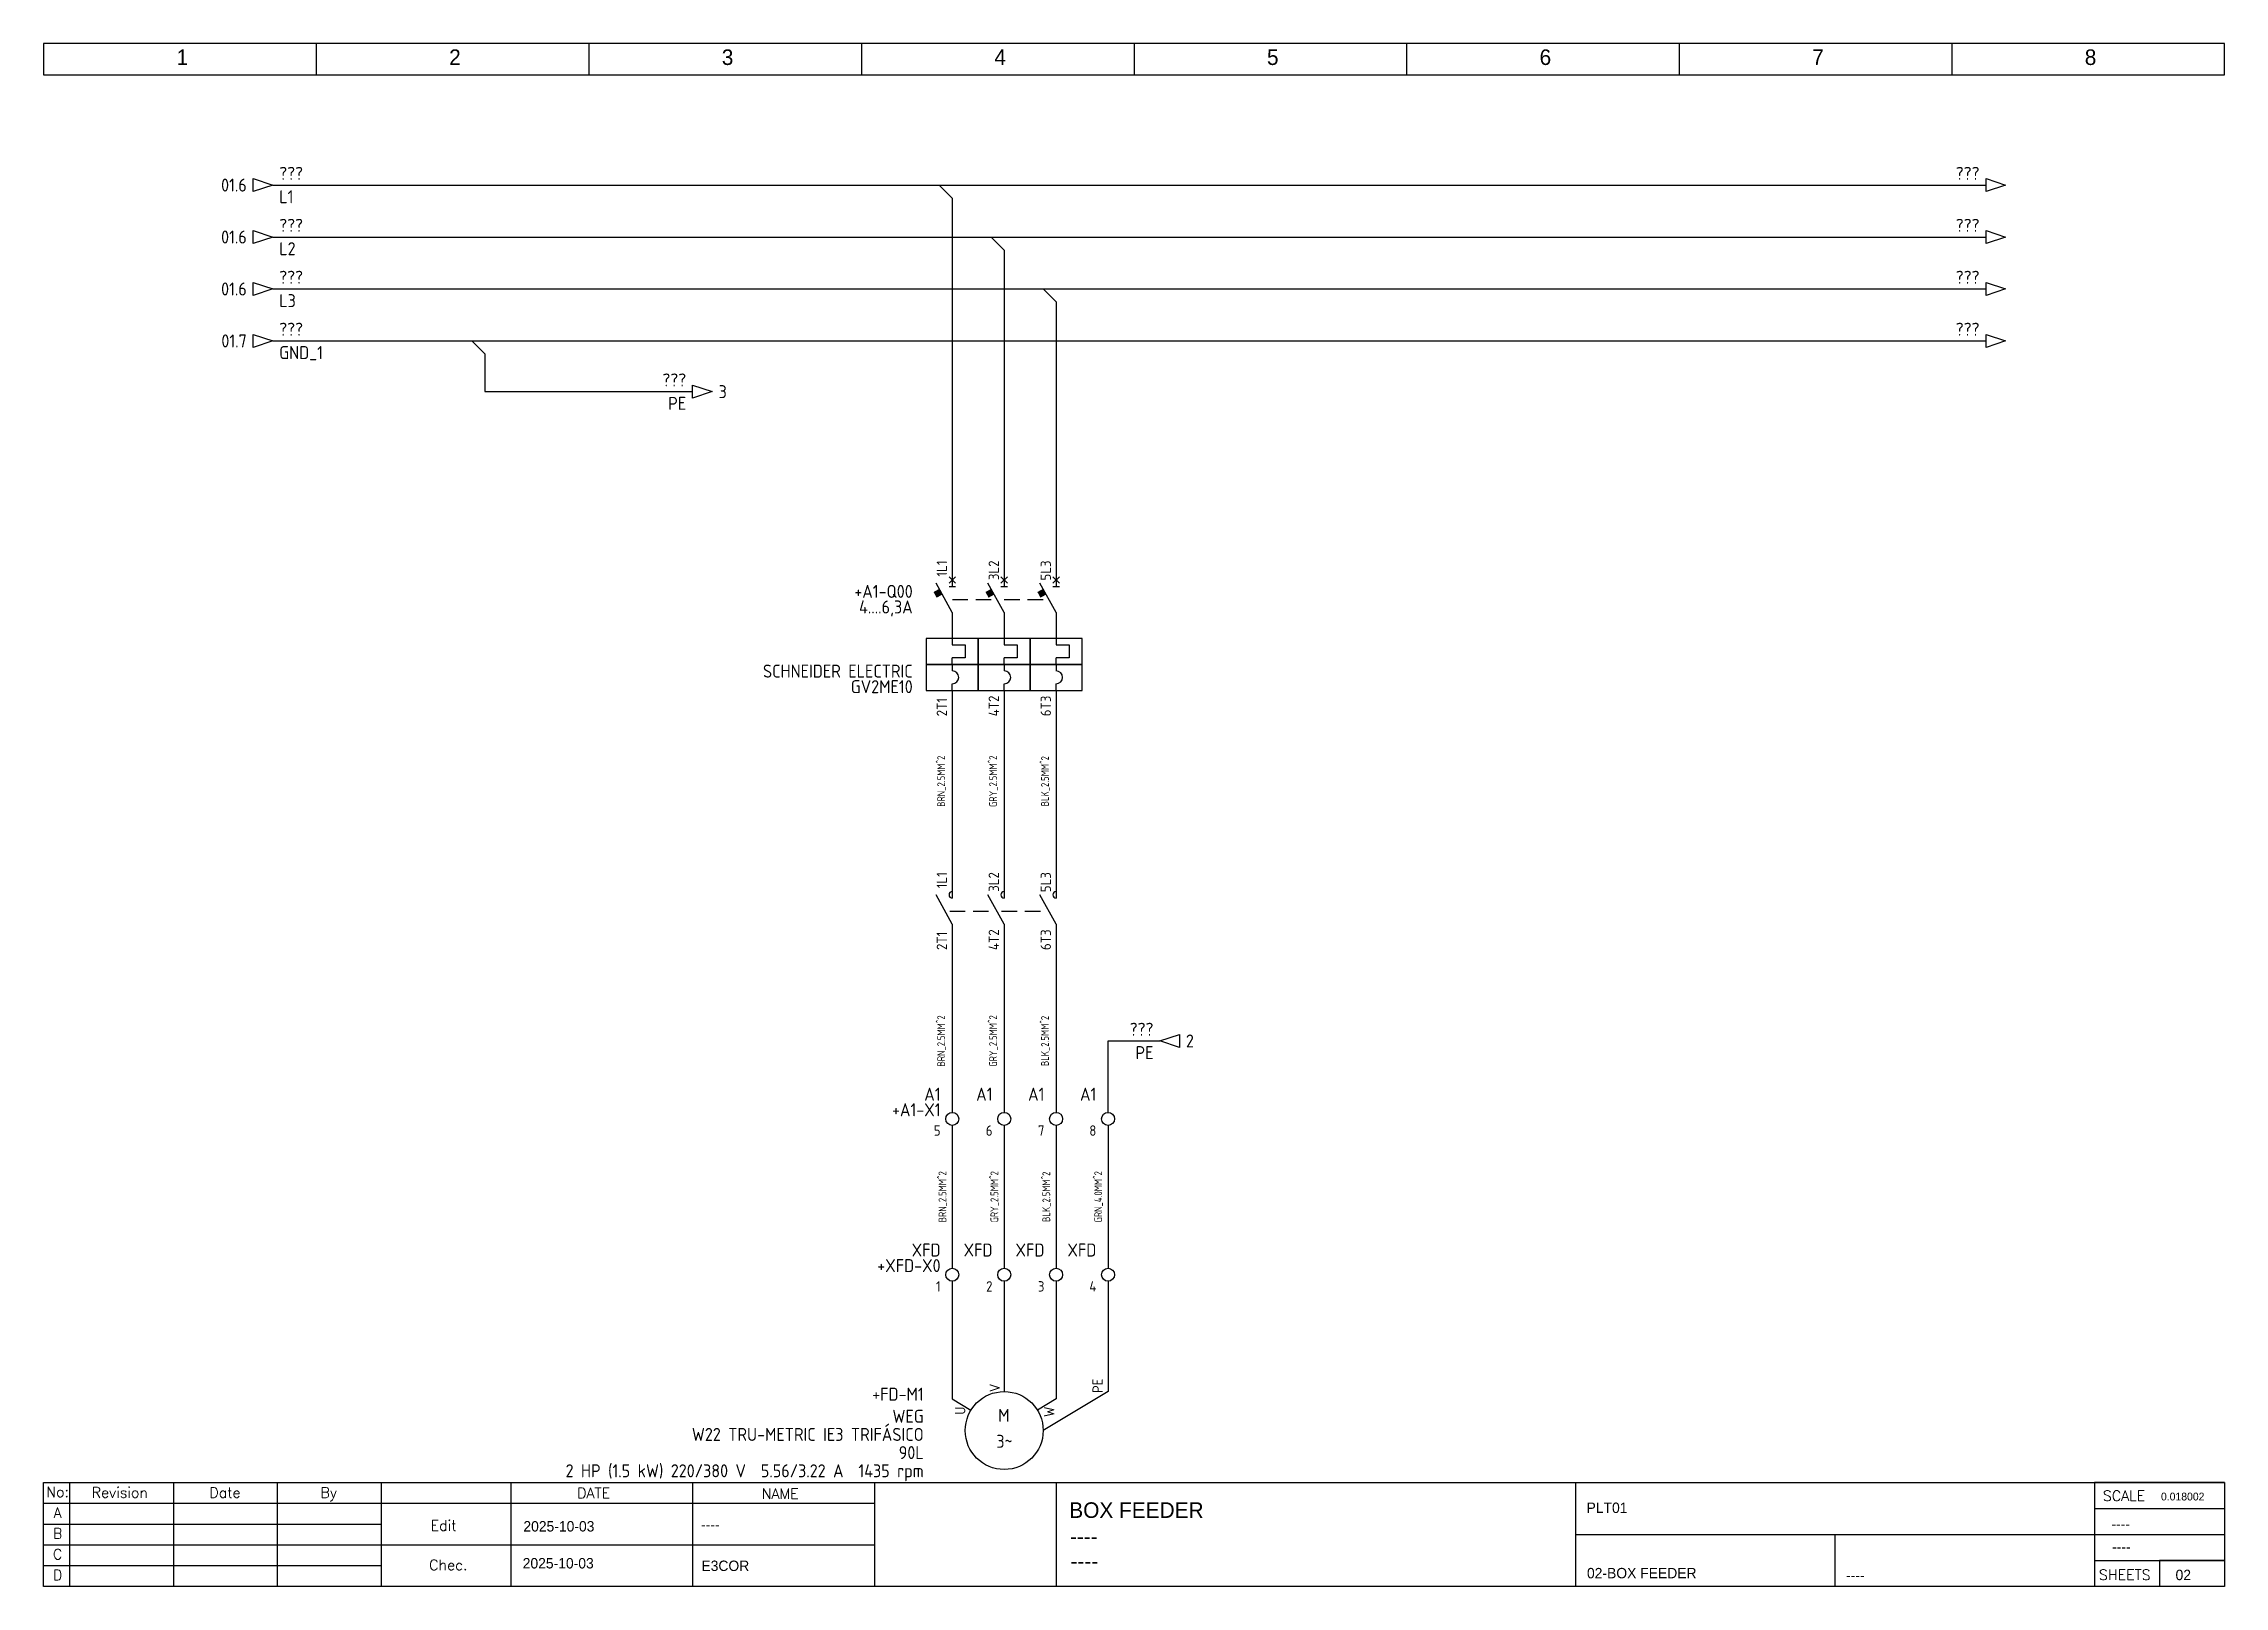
# Model space of a CAD drawing. Extents: x 0 to 420, y 0 to 297.
import ezdxf
from ezdxf.enums import TextEntityAlignment as Align

# ---------------------------------------------------------------- set-up
doc = ezdxf.new("R2010")
doc.units = 0
doc.header["$LTSCALE"] = 6
doc.linetypes.add('DASHED', pattern=[0.75, 0.5, -0.25])
for name, color, linetype in [('025', 1, 'Continuous'), ('05', 6, 'Continuous'), ('BLK_2.5mm^2', 7, 'Continuous'), ('BLK_4.0mm^2', 7, 'Continuous'), ('BRN_2.5mm^2', 32, 'Continuous'), ('BRN_4.0mm^2', 42, 'Continuous'), ('DESC', 1, 'Continuous'), ('GRN_4.0mm^2', 3, 'Continuous'), ('GRY_2.5mm^2', 9, 'Continuous'), ('GRY_4.0mm^2', 9, 'Continuous'), ('LINK', 9, 'DASHED'), ('LOC', 8, 'Continuous'), ('MISC', 2, 'Continuous'), ('SYMS', 7, 'Continuous'), ('TAGS', 51, 'Continuous'), ('TERMS', 4, 'Continuous'), ('WIREREF', 61, 'Continuous'), ('WIREREF_DEST', 61, 'Continuous'), ('XREF', 7, 'Continuous')]:
    doc.layers.add(name, color=color, linetype=linetype)
doc.styles.add('WD', font='romans.shx')
doc.styles.add('WD_IEC', font='ISOCP2.shx', dxfattribs={"width": 0.9, "height": 4})

# ---------------------------------------------------------------- blocks, each defined once
blk = doc.blocks.new('IEC_tblock_a3_floriambra')
at = {"layer": '05'}
for p, q in [((-840, 0), (-840, 20)), ((-840, 0), (-840, 20)), ((-840, 20), (-420, 20)), ((-835, 20), (-835, 0)), ((-815, 20), (-815, 0)), ((-795, 20), (-795, 0)), ((-775, 20), (-775, 0)), ((-750, 20), (-750, 0)), ((-715, 20), (-715, 0)), ((-680, 20), (-680, 0)), ((-645, 20), (-645, 0)), ((-545, 20), (-545, 0)), ((-420, 20), (-445, 20)), ((-445, 20), (-445, 0)), ((-445, 20), (-445, 15)), ((-420, 20), (-420, 0)), ((-840, 16), (-775, 16)), ((-775, 16), (-680, 16)), ((-445, 15), (-420, 15)), ((-840, 12), (-775, 12)), ((-545, 10), (-445, 10)), ((-495, 10), (-495, 0)), ((-445, 10), (-420, 10)), ((-840, 8), (-775, 8)), ((-775, 8), (-680, 8)), ((-445, 5), (-420, 5)), ((-420, 5), (-432.5, 5)), ((-432.5, 5), (-432.5, 0)), ((-840, 4), (-775, 4)), ((-420, 0), (-840, 0))]:
    blk.add_line(p, q, dxfattribs=at)
at = {"flags": 4}
for tag, p, height in [('SCALA', (-432.21, 16.54), 1.5), ('AUTHOR', (-713.38, 10.89), 2), ('DESCRIPT_PROYECT', (-642.46, 13.18), 3), ('CODIGO_PROYECT', (-542.84, 14.13), 2), ('INSTALACION', (-441.74, 11.01), 2), ('FECHA_CREA', (-747.6, 10.56), 2), ('DESCRIPCION_1', (-642.34, 8.1), 3), ('LOCALIZACION', (-441.61, 6.6), 2), ('FECHA_EDIT', (-747.73, 3.45), 2), ('REVISADO', (-713.31, 2.96), 2), ('DESCRIPCION_2', (-642.22, 3.39), 3), ('ARCHIVO', (-542.76, 1.55), 2), ('COMENTARIO', (-492.87, 1.14), 2), ('PAG', (-429.4, 1.2), 2)]:
    blk.add_attdef(tag, p, '', height=height, dxfattribs=at)
at = {"layer": '025', "style": 'WD'}
for s, p in [('No:', (-837.31, 17.19)), ('Revision', (-825.33, 17.07)), ('Date', (-805.08, 17.05)), ('By', (-785.09, 17.06)), ('NAME', (-698.14, 16.82)), ('SCALE', (-439.33, 16.45)), ('A', (-837.31, 13.19)), ('B', (-837.31, 9.19)), ('C', (-837.31, 5.19)), ('D', (-837.31, 1.19))]:
    blk.add_text(s, height=2, dxfattribs=at).set_placement(p, align=Align.CENTER)
for s, p in [('DATE', (-737.24, 16.98)), ('Edit', (-765.46, 10.72)), ('Chec.', (-765.74, 3.12)), ('SHEETS', (-444.15, 1.23))]:
    blk.add_text(s, height=2, dxfattribs=at).set_placement(p)
blk = doc.blocks.new('HA1D3')
blk.add_lwpolyline([(0, 0), (-3.75, -1.25), (-3.75, 1.25)], close=True)
at = {"style": 'WD_IEC'}
blk.add_attdef('XREF', text='', height=2.5, dxfattribs=at).set_placement((-5, 0), align=Align.MIDDLE_RIGHT)
at = {"style": 'WD_IEC', "flags": 1}
blk.add_attdef('SIGCODE', text='', height=1, dxfattribs=at).set_placement((-2.5, 1.8), align=Align.RIGHT)
at = {"style": 'WD_IEC'}
for tag, p, height, flags in [('X1TERM01', (0, 0), 0.32, 1), ('WIRENO', (1.25, 1), 2.5, 8)]:
    blk.add_attdef(tag, p, '', height=height, dxfattribs=dict(at, flags=flags))
blk.add_attdef('DESC1', text='', height=2.5, dxfattribs=at).set_placement((1.25, -1), align=Align.TOP_LEFT)
blk = doc.blocks.new('VCB11Q134')
for p, q in [((-0.62, 3.12), (0.63, 4.37)), ((0.63, 3.12), (-0.62, 4.37)), ((0, 7.5), (0, 2.5)), ((0, -2.5), (-3.12, 3.12)), ((-0.62, 2.5), (0.63, 2.5)), ((0, -2.5), (0, -8.75)), ((0, -7.5), (0, -8.75)), ((0, -8.75), (2.5, -8.75)), ((0, -12.5), (0, -11.25)), ((2.5, -11.25), (0, -11.25)), ((0, -12.5), (0, -13.75)), ((2.5, -8.75), (2.5, -11.25)), ((0, -17.5), (0, -16.25)), ((0, -17.5), (0, -22.5))]:
    blk.add_line(p, q)
for points in [[(-5, -7.5), (-5, -12.5), (5, -12.5), (5, -7.5)], [(-5, -12.5), (-5, -17.5), (5, -17.5), (5, -12.5)]]:
    blk.add_lwpolyline(points, close=True)
blk.add_arc((0, -15), 1.25, 270, 90)
blk.add_solid([(-2.52, 2.03), (-3.61, 1.43), (-1.91, 0.94), (-3.01, 0.33)])
at = {"style": 'WD_IEC'}
for tag, p in [('INST', (-7.62, 6.3)), ('LOC', (-7.62, 3.3)), ('TAG1', (-7.62, 0.3)), ('RATING1', (-7.62, -2.7)), ('DESC1', (-7.62, -15.05)), ('DESC2', (-7.62, -18.05)), ('DESC3', (-7.62, -21.05))]:
    blk.add_attdef(tag, text='', height=2.5, dxfattribs=at).set_placement(p, align=Align.RIGHT)
blk.add_attdef('TERM01', text='', height=2, rotation=90, dxfattribs=at).set_placement((-1, 7.5), align=Align.RIGHT)
at = {"style": 'WD_IEC', "flags": 1}
for tag, p, height in [('X2TERM01', (0, 7.5), 0.32), ('X4LINK', (-2.15, 0), 0.32), ('X1LINK', (0.02, 0), 0.32), ('ASSYCODE', (0.69, -18.77), 1), ('FAMILY', (0.69, -20.27), 1), ('CATDESC', (0.69, -21.77), 1), ('X8TERM02', (0, -22.5), 0.32)]:
    blk.add_attdef(tag, p, '', height=height, dxfattribs=at)
at = {"style": 'WD_IEC', "flags": 9}
for tag, p in [('MFG', (7.81, 5.44)), ('CAT', (7.81, 2.94))]:
    blk.add_attdef(tag, text='', height=1.5, dxfattribs=at).set_placement(p, align=Align.RIGHT)
at = {"lineweight": 15, "style": 'WD_IEC'}
for tag, p in [('XREF', (-7.62, -12.05)), ('WDTAGALT', (-7.62, -24.05))]:
    blk.add_attdef(tag, text='', height=2.5, dxfattribs=at).set_placement(p, align=Align.RIGHT)
at = {"style": 'WD_IEC'}
blk.add_attdef('TERM02', (-1, -22.5), '', height=2, rotation=90, dxfattribs=at)
blk = doc.blocks.new('VCB21Q134')
for p, q in [((-0.62, 3.12), (0.63, 4.37)), ((0.63, 3.12), (-0.62, 4.37)), ((0, 7.5), (0, 2.5)), ((0, -2.5), (-3.12, 3.12)), ((-0.62, 2.5), (0.63, 2.5)), ((0, -2.5), (0, -8.75)), ((0, -7.5), (0, -8.75)), ((0, -8.75), (2.5, -8.75)), ((0, -12.5), (0, -11.25)), ((2.5, -11.25), (0, -11.25)), ((0, -12.5), (0, -13.75)), ((2.5, -8.75), (2.5, -11.25)), ((0, -17.5), (0, -16.25)), ((0, -17.5), (0, -22.5))]:
    blk.add_line(p, q)
for points in [[(-5, -7.5), (-5, -12.5), (5, -12.5), (5, -7.5)], [(-5, -12.5), (-5, -17.5), (5, -17.5), (5, -12.5)]]:
    blk.add_lwpolyline(points, close=True)
blk.add_arc((0, -15), 1.25, 270, 90)
blk.add_solid([(-2.52, 2.03), (-3.61, 1.43), (-1.91, 0.94), (-3.01, 0.33)])
at = {"style": 'WD_IEC'}
for tag, p in [('INST', (-7.62, 6.3)), ('LOC', (-7.62, 3.3)), ('TAG2', (-7.62, 0.3)), ('DESC1', (-7.62, -15.05)), ('DESC2', (-7.62, -18.05)), ('DESC3', (-7.62, -21.05))]:
    blk.add_attdef(tag, text='', height=2.5, dxfattribs=at).set_placement(p, align=Align.RIGHT)
blk.add_attdef('TERM01', text='', height=2, rotation=90, dxfattribs=at).set_placement((-1, 7.5), align=Align.RIGHT)
at = {"style": 'WD_IEC', "flags": 1}
for tag, p, height in [('X2TERM01', (0, 7.5), 0.32), ('X4LINK', (-2.15, 0), 0.32), ('X1LINK', (0.02, 0), 0.32), ('CONTACT', (-5.49, -7.21), 1), ('ASSYCODE', (0.69, -18.77), 1), ('FAMILY', (0.69, -20.27), 1), ('CATDESC', (0.69, -21.77), 1), ('X8TERM02', (0, -22.5), 0.32)]:
    blk.add_attdef(tag, p, '', height=height, dxfattribs=at)
blk.add_attdef('RATING1', text='', height=2.5, dxfattribs=at).set_placement((-7.62, -2.7), align=Align.RIGHT)
at = {"lineweight": 15, "style": 'WD_IEC'}
for tag, p in [('XREF', (-7.62, -12.05)), ('WDTAGALT', (-7.62, -24.05))]:
    blk.add_attdef(tag, text='', height=2.5, dxfattribs=at).set_placement(p, align=Align.RIGHT)
at = {"style": 'WD_IEC'}
blk.add_attdef('TERM02', (-1, -22.5), '', height=2, rotation=90, dxfattribs=at)
blk = doc.blocks.new('HT0_418')
for p, q in [((-2.5, 0), (2.5, 0)), ((0, -2.5), (-2.5, 0))]:
    blk.add_line(p, q)
at = {"style": 'WD_IEC', "flags": 1}
for tag, p in [('X4TERM01', (-2.5, 0)), ('X1TERM01', (2.5, 0)), ('WDWSEQ', (-2.63, -0.91)), ('X8TERM01', (0, -2.5))]:
    blk.add_attdef(tag, p, '', height=0.4, dxfattribs=at)
blk = doc.blocks.new('VMS21P')
for p, q in [((0, 7.5), (0, 2.5)), ((0, -2.5), (-3.12, 3.12)), ((0, -2.5), (0, -7.5))]:
    blk.add_line(p, q)
blk.add_arc((0, 3.12), 0.625, 90, 270)
at = {"style": 'WD_IEC'}
for tag, p in [('INST', (-5.25, 6.75)), ('LOC', (-5.25, 3.75)), ('TAG2', (-5.25, 0.75)), ('XREF', (-5.25, -3.75)), ('DESC2', (-5.25, -9.75)), ('DESC1', (-5.25, -6.75)), ('DESC3', (-5.25, -12.75))]:
    blk.add_attdef(tag, text='', height=2.5, dxfattribs=at).set_placement(p, align=Align.RIGHT)
blk.add_attdef('TERM01', text='', height=2, rotation=90, dxfattribs=at).set_placement((-1, 7.5), align=Align.RIGHT)
at = {"style": 'WD_IEC', "flags": 1}
for tag, p, height in [('X2TERM01', (0, 7.5), 0.32), ('X4LINK', (-2.91, 0), 0.32), ('X1LINK', (-0.5, 0), 0.32), ('CONTACT', (4, -3.5), 1), ('FAMILY', (4, -5), 1), ('X8TERM02', (0, -7.5), 0.32)]:
    blk.add_attdef(tag, p, '', height=height, dxfattribs=at)
at = {"style": 'WD_IEC'}
blk.add_attdef('TERM02', (-1, -7.5), '', height=2, rotation=90, dxfattribs=at)
blk = doc.blocks.new('VT1002')
blk.add_circle((0, 0), 1.25)
at = {"style": 'WD_IEC'}
for tag, p in [('INST', (-2.25, 6.5)), ('LOC', (-2.25, 3.5)), ('DESC1', (-2.25, -6.25)), ('DESC2', (-2.25, -9.25)), ('DESC3', (-2.25, -12.25))]:
    blk.add_attdef(tag, text='', height=2.5, dxfattribs=at).set_placement(p, align=Align.RIGHT)
at = {"style": 'WD_IEC', "flags": 1}
for tag, p, height in [('ASSYCODE', (2.75, 10.75), 1), ('CATDESC', (2.75, 9.25), 1), ('MFG', (2.75, 7.25), 1.5), ('CAT', (2.75, 4.75), 1.5), ('X4PIN01', (-1.25, 1), 0.25), ('X4TERM01', (-1.25, 0), 0.25), ('X4TERMDESC01', (-1.25, 0.5), 0.4), ('STRIPSEQ', (0, 0), 0.025), ('X2PIN01', (0, 2.25), 0.25), ('X2TERM01', (0, 1.25), 0.25), ('X8PIN01', (0, -0.25), 0.25), ('X2TERMDESC01', (0, 1.75), 0.4), ('X1PIN01', (1.25, 1), 0.25), ('X1TERM01', (1.25, 0), 0.25), ('X1TERMDESC01', (1.25, 0.5), 0.4), ('LINKTERM', (0, -0.04), 0.025), ('X8TERM01', (0, -1.25), 0.25), ('X8TERMDESC01', (0, -0.75), 0.4)]:
    blk.add_attdef(tag, p, '', height=height, dxfattribs=at)
at = {"style": 'WD_IEC', "flags": 8}
for tag, height, p in [('TAGSTRIP', 2.5, (-2.25, 0.5)), ('TERM01', 2, (-2.25, -3.25))]:
    blk.add_attdef(tag, text='', height=height, dxfattribs=at).set_placement(p, align=Align.RIGHT)
blk = doc.blocks.new('VMO14')
blk.add_line((20, 7.5), (7.5, 0))
blk.add_circle((0, 0), 7.5)
at = {"style": 'WD_IEC'}
for tag, p in [('INST', (-15.5, 12.75)), ('LOC', (-15.5, 9.25)), ('TAG1', (-15.5, 5.75)), ('DESC2', (-15.5, -2)), ('DESC1', (-15.5, 1.5)), ('DESC3', (-15.5, -5.5)), ('RATING1', (-15.5, -9)), ('RATING2', (-15.5, -12.5)), ('RATING3', (-15.5, -16))]:
    blk.add_attdef(tag, text='', height=2.5, dxfattribs=at).set_placement(p, align=Align.RIGHT)
blk.add_attdef('TERM02', (-0.81, 7.4), '', height=2, rotation=90, dxfattribs=at)
for tag, p in [('TERM04', (19, 10)), ('TERM01', (-7.47, 4.61)), ('TERM03', (9.66, 4.61))]:
    blk.add_attdef(tag, text='', height=2, rotation=90, dxfattribs=at).set_placement(p, align=Align.RIGHT)
at = {"style": 'WD_IEC', "flags": 1}
for tag, p, height in [('MFG', (22.75, 9), 1.5), ('X0TERM01', (-6.4, 3.9), 0.32), ('X2TERM02', (0, 7.5), 0.32), ('X0TERM03', (6.4, 3.9), 0.32), ('X2TERM04', (20, 7.5), 0.32), ('CAT', (22.75, 6.5), 1.5), ('X4LINK', (-7.5, 0), 0.32), ('X1LINK', (7.5, 0), 0.32), ('ASSYCODE', (1, -9), 1), ('FAMILY', (1, -10.5), 1), ('CATDESC', (1, -12), 1)]:
    blk.add_attdef(tag, p, '', height=height, dxfattribs=at)
at = {"style": 'WD_IEC'}
for tag, p in [('M', (-0.06, 1.67)), ('3~', (0.05, -3.33))]:
    blk.add_attdef(tag, text='', height=2.5, dxfattribs=at).set_placement(p, align=Align.CENTER)
at = {"lineweight": 15, "style": 'WD_IEC'}
blk.add_attdef('XREF', text='', height=2.5, dxfattribs=at).set_placement((-15.5, -19.5), align=Align.RIGHT)
blk = doc.blocks.new('HA1S1')
blk.add_lwpolyline([(0, 1.25), (3.75, 0), (0, -1.25)], close=True)
at = {"style": 'WD_IEC'}
for tag, height, flags, p in [('WIRENO', 2.5, 8, (-1.25, 1)), ('SIGCODE', 1, 1, (5, 1.8))]:
    blk.add_attdef(tag, text='', height=height, dxfattribs=dict(at, flags=flags)).set_placement(p, align=Align.RIGHT)
at = {"style": 'WD_IEC', "flags": 1}
blk.add_attdef('X4TERM01', (0, 0), '', height=0.32, dxfattribs=at)
at = {"style": 'WD_IEC'}
blk.add_attdef('XREF', text='', height=2.5, dxfattribs=at).set_placement((5, 0), align=Align.MIDDLE_LEFT)
blk.add_attdef('DESC1', text='', height=2.5, dxfattribs=at).set_placement((-1.25, -1), align=Align.TOP_RIGHT)
blk = doc.blocks.new('HA1D1')
blk.add_lwpolyline([(0, 0), (3.75, 1.25), (3.75, -1.25)], close=True)
at = {"style": 'WD_IEC'}
for tag, height, flags, p in [('WIRENO', 2.5, 8, (-1.25, 1)), ('SIGCODE', 1, 1, (5, 1.8))]:
    blk.add_attdef(tag, text='', height=height, dxfattribs=dict(at, flags=flags)).set_placement(p, align=Align.RIGHT)
at = {"style": 'WD_IEC', "flags": 1}
blk.add_attdef('X4TERM01', (0, 0), '', height=0.32, dxfattribs=at)
at = {"style": 'WD_IEC'}
blk.add_attdef('XREF', text='', height=2.5, dxfattribs=at).set_placement((5, 0), align=Align.MIDDLE_LEFT)
blk.add_attdef('DESC1', text='', height=2.5, dxfattribs=at).set_placement((-1.25, -1), align=Align.TOP_RIGHT)

msp = doc.modelspace()

# ---------------------------------------------------------------- linework, layer by layer
at = {"layer": '05'}
for p, q in [((0, 297), (0, 291)), ((420, 297), (0, 297)), ((52.5, 297), (52.5, 291)), ((105, 297), (105, 291)), ((157.5, 297), (157.5, 291)), ((210, 297), (210, 291)), ((262.5, 297), (262.5, 291)), ((315, 297), (315, 291)), ((367.5, 297), (367.5, 291)), ((420, 291), (420, 297)), ((0, 291), (420, 291))]:
    msp.add_line(p, q, dxfattribs=at)
at = {"layer": 'BLK_2.5mm^2'}
for p, q in [((195, 167.5), (195, 137.5)), ((195, 122.5), (195, 91.25)), ((195, 88.75), (195, 61.25)), ((195, 58.75), (195, 36.1)), ((195, 36.1), (191.4, 33.9))]:
    msp.add_line(p, q, dxfattribs=at)
at = {"layer": 'BLK_4.0mm^2'}
for p, q in [((44.13, 259.77), (182.5, 259.77)), ((185, 257.27), (185, 197.5)), ((187.5, 259.77), (374.09, 259.77))]:
    msp.add_line(p, q, dxfattribs=at)
at = {"layer": 'BRN_2.5mm^2'}
for p, q in [((175, 167.5), (175, 137.5)), ((175, 122.5), (175, 91.25)), ((175, 88.75), (175, 61.25)), ((175, 58.75), (175, 36.1)), ((175, 36.1), (178.6, 33.9))]:
    msp.add_line(p, q, dxfattribs=at)
at = {"layer": 'BRN_4.0mm^2'}
for p, q in [((44.13, 269.77), (172.5, 269.77)), ((177.5, 269.77), (374.09, 269.77)), ((175, 267.27), (175, 197.5))]:
    msp.add_line(p, q, dxfattribs=at)
at = {"layer": 'GRN_4.0mm^2'}
for p, q in [((44.13, 239.77), (82.5, 239.77)), ((87.5, 239.77), (374.09, 239.77)), ((85, 237.27), (85, 230)), ((85, 230), (125, 230)), ((205, 91.25), (205, 105)), ((205, 105), (215, 105)), ((205, 88.75), (205, 61.25)), ((205, 58.75), (205, 37.5))]:
    msp.add_line(p, q, dxfattribs=at)
at = {"layer": 'GRY_2.5mm^2'}
for p, q in [((185, 167.5), (185, 137.5)), ((185, 122.5), (185, 91.25)), ((185, 88.75), (185, 61.25)), ((185, 58.75), (185, 37.5))]:
    msp.add_line(p, q, dxfattribs=at)
at = {"layer": 'GRY_4.0mm^2'}
for p, q in [((44.13, 249.77), (192.5, 249.77)), ((197.5, 249.77), (374.09, 249.77)), ((195, 247.27), (195, 197.5))]:
    msp.add_line(p, q, dxfattribs=at)
at = {"layer": 'LINK'}
for points in [[(175.02, 190), (182.85, 190)], [(185.02, 190), (192.85, 190)], [(174.5, 130), (182.09, 130)], [(184.5, 130), (192.09, 130)]]:
    msp.add_lwpolyline(points, dxfattribs=at)

# ---------------------------------------------------------------- block references
ref = msp.add_blockref('IEC_tblock_a3_floriambra', (840, 0))
ref.add_attrib('FECHA_EDIT', '2025-10-03', (92.27, 3.45), dxfattribs={"height": 2})
ref.add_attrib('FECHA_CREA', '2025-10-03', (92.4, 10.56), dxfattribs={"height": 2})
ref.add_attrib('REVISADO', 'E3COR', (126.69, 2.96), dxfattribs={"height": 2})
ref.add_attrib('AUTHOR', '----', (126.62, 10.89), dxfattribs={"height": 2})
ref.add_attrib('DESCRIPCION_2', '----', (197.78, 3.39), dxfattribs={"height": 3})
ref.add_attrib('DESCRIPCION_1', '----', (197.66, 8.1), dxfattribs={"height": 3})
ref.add_attrib('DESCRIPT_PROYECT', 'BOX FEEDER', (197.54, 13.18), dxfattribs={"height": 3})
ref.add_attrib('CODIGO_PROYECT', 'PLT01', (297.16, 14.13), dxfattribs={"height": 2})
ref.add_attrib('ARCHIVO', '02-BOX FEEDER', (297.24, 1.55), dxfattribs={"height": 2})
ref.add_attrib('COMENTARIO', '----', (347.13, 1.14), dxfattribs={"height": 2})
ref.add_attrib('PAG', '02', (410.6, 1.2), dxfattribs={"height": 2})
ref.add_attrib('LOCALIZACION', '----', (398.39, 6.6), dxfattribs={"height": 2})
ref.add_attrib('INSTALACION', '----', (398.26, 11.01), dxfattribs={"height": 2})
ref.add_attrib('SCALA', '0.018002', (407.79, 16.54), dxfattribs={"height": 1.5})
at = {"layer": 'BLK_4.0mm^2'}
msp.add_blockref('HT0_418', (185, 259.77), dxfattribs=at)
at = {"layer": 'BRN_4.0mm^2'}
msp.add_blockref('HT0_418', (175, 269.77), dxfattribs=at)
at = {"layer": 'GRN_4.0mm^2'}
msp.add_blockref('HT0_418', (85, 239.77), dxfattribs=at)
at = {"layer": 'GRY_4.0mm^2'}
msp.add_blockref('HT0_418', (195, 249.77), dxfattribs=at)
at = {"layer": 'SYMS'}
ref = msp.add_blockref('HA1D3', (44.13, 269.77), dxfattribs=at)
ref.add_attrib('XREF', '01.6', dxfattribs={"layer": 'XREF', "height": 2.5, "style": 'WD_IEC'}).set_placement((39.13, 269.77), align=Align.MIDDLE_RIGHT)
ref.add_attrib('DESC1', 'L1', dxfattribs={"layer": 'DESC', "height": 2.5, "style": 'WD_IEC'}).set_placement((45.38, 268.77), align=Align.TOP_LEFT)
ref.add_attrib('WIRENO', '???', (45.38, 270.77), dxfattribs={"layer": 'WIREREF_DEST', "height": 2.5, "style": 'WD_IEC', "flags": 8})
ref = msp.add_blockref('HA1S1', (374.09, 269.77), dxfattribs=at)
ref.add_attrib('WIRENO', '???', dxfattribs={"layer": 'WIREREF', "height": 2.5, "style": 'WD_IEC', "flags": 8}).set_placement((372.84, 270.77), align=Align.RIGHT)
ref = msp.add_blockref('HA1D3', (44.13, 259.77), dxfattribs=at)
ref.add_attrib('XREF', '01.6', dxfattribs={"layer": 'XREF', "height": 2.5, "style": 'WD_IEC'}).set_placement((39.13, 259.77), align=Align.MIDDLE_RIGHT)
ref.add_attrib('DESC1', 'L2', dxfattribs={"layer": 'DESC', "height": 2.5, "style": 'WD_IEC'}).set_placement((45.38, 258.77), align=Align.TOP_LEFT)
ref.add_attrib('WIRENO', '???', (45.38, 260.77), dxfattribs={"layer": 'WIREREF_DEST', "height": 2.5, "style": 'WD_IEC', "flags": 8})
ref = msp.add_blockref('HA1S1', (374.09, 259.77), dxfattribs=at)
ref.add_attrib('WIRENO', '???', dxfattribs={"layer": 'WIREREF', "height": 2.5, "style": 'WD_IEC', "flags": 8}).set_placement((372.84, 260.77), align=Align.RIGHT)
ref = msp.add_blockref('HA1D3', (44.13, 249.77), dxfattribs=at)
ref.add_attrib('XREF', '01.6', dxfattribs={"layer": 'XREF', "height": 2.5, "style": 'WD_IEC'}).set_placement((39.13, 249.77), align=Align.MIDDLE_RIGHT)
ref.add_attrib('DESC1', 'L3', dxfattribs={"layer": 'DESC', "height": 2.5, "style": 'WD_IEC'}).set_placement((45.38, 248.77), align=Align.TOP_LEFT)
ref.add_attrib('WIRENO', '???', (45.38, 250.77), dxfattribs={"layer": 'WIREREF_DEST', "height": 2.5, "style": 'WD_IEC', "flags": 8})
ref = msp.add_blockref('HA1S1', (374.09, 249.77), dxfattribs=at)
ref.add_attrib('WIRENO', '???', dxfattribs={"layer": 'WIREREF', "height": 2.5, "style": 'WD_IEC', "flags": 8}).set_placement((372.84, 250.77), align=Align.RIGHT)
ref = msp.add_blockref('HA1D3', (44.13, 239.77), dxfattribs=at)
ref.add_attrib('XREF', '01.7', dxfattribs={"layer": 'XREF', "height": 2.5, "style": 'WD_IEC'}).set_placement((39.13, 239.77), align=Align.MIDDLE_RIGHT)
ref.add_attrib('DESC1', 'GND_1', dxfattribs={"layer": 'DESC', "height": 2.5, "style": 'WD_IEC'}).set_placement((45.38, 238.77), align=Align.TOP_LEFT)
ref.add_attrib('WIRENO', '???', (45.38, 240.77), dxfattribs={"layer": 'WIREREF_DEST', "height": 2.5, "style": 'WD_IEC', "flags": 8})
ref = msp.add_blockref('HA1S1', (374.09, 239.77), dxfattribs=at)
ref.add_attrib('WIRENO', '???', dxfattribs={"layer": 'WIREREF', "height": 2.5, "style": 'WD_IEC', "flags": 8}).set_placement((372.84, 240.77), align=Align.RIGHT)
ref = msp.add_blockref('HA1S1', (125, 230), dxfattribs=at)
ref.add_attrib('XREF', '3', dxfattribs={"layer": 'XREF', "height": 2.5, "style": 'WD_IEC'}).set_placement((130, 230), align=Align.MIDDLE_LEFT)
ref.add_attrib('DESC1', 'PE', dxfattribs={"layer": 'DESC', "height": 2.5, "style": 'WD_IEC'}).set_placement((123.75, 229), align=Align.TOP_RIGHT)
ref.add_attrib('WIRENO', '???', dxfattribs={"layer": 'WIREREF', "height": 2.5, "style": 'WD_IEC', "flags": 8}).set_placement((123.75, 231), align=Align.RIGHT)
ref = msp.add_blockref('VCB11Q134', (175, 190), dxfattribs=at)
ref.add_attrib('RATING1', '4....6,3A', dxfattribs={"layer": 'MISC', "height": 2.5, "style": 'WD_IEC'}).set_placement((167.38, 187.3), align=Align.RIGHT)
ref.add_attrib('TAG1', '+A1-Q00', dxfattribs={"layer": 'TAGS', "height": 2.5, "style": 'WD_IEC'}).set_placement((167.38, 190.3), align=Align.RIGHT)
ref.add_attrib('DESC1', 'SCHNEIDER ELECTRIC', dxfattribs={"layer": 'DESC', "height": 2.5, "style": 'WD_IEC'}).set_placement((167.38, 174.95), align=Align.RIGHT)
ref.add_attrib('DESC2', 'GV2ME10', dxfattribs={"layer": 'DESC', "height": 2.5, "style": 'WD_IEC'}).set_placement((167.38, 171.95), align=Align.RIGHT)
ref.add_attrib('TERM01', '1L1', dxfattribs={"layer": 'TERMS', "height": 2, "rotation": 90, "style": 'WD_IEC'}).set_placement((174, 197.5), align=Align.RIGHT)
ref.add_attrib('TERM02', '2T1', (174, 167.5), dxfattribs={"layer": 'TERMS', "height": 2, "rotation": 90, "style": 'WD_IEC'})
ref = msp.add_blockref('VCB21Q134', (185, 190), dxfattribs=at)
ref.add_attrib('TERM01', '3L2', dxfattribs={"layer": 'TERMS', "height": 2, "rotation": 90, "style": 'WD_IEC'}).set_placement((184, 197.5), align=Align.RIGHT)
ref.add_attrib('TERM02', '4T2', (184, 167.5), dxfattribs={"layer": 'TERMS', "height": 2, "rotation": 90, "style": 'WD_IEC'})
ref = msp.add_blockref('VCB21Q134', (195, 190), dxfattribs=at)
ref.add_attrib('TERM01', '5L3', dxfattribs={"layer": 'TERMS', "height": 2, "rotation": 90, "style": 'WD_IEC'}).set_placement((194, 197.5), align=Align.RIGHT)
ref.add_attrib('TERM02', '6T3', (194, 167.5), dxfattribs={"layer": 'TERMS', "height": 2, "rotation": 90, "style": 'WD_IEC'})
ref = msp.add_blockref('VMS21P', (175, 130), dxfattribs=at)
ref.add_attrib('TERM02', '2T1', (174, 122.5), dxfattribs={"layer": 'TERMS', "height": 2, "rotation": 90, "style": 'WD_IEC'})
ref.add_attrib('TERM01', '1L1', dxfattribs={"layer": 'TERMS', "height": 2, "rotation": 90, "style": 'WD_IEC'}).set_placement((174, 137.5), align=Align.RIGHT)
ref = msp.add_blockref('VMS21P', (185, 130), dxfattribs=at)
ref.add_attrib('TERM02', '4T2', (184, 122.5), dxfattribs={"layer": 'TERMS', "height": 2, "rotation": 90, "style": 'WD_IEC'})
ref.add_attrib('TERM01', '3L2', dxfattribs={"layer": 'TERMS', "height": 2, "rotation": 90, "style": 'WD_IEC'}).set_placement((184, 137.5), align=Align.RIGHT)
ref = msp.add_blockref('VMS21P', (195, 130), dxfattribs=at)
ref.add_attrib('TERM02', '6T3', (194, 122.5), dxfattribs={"layer": 'TERMS', "height": 2, "rotation": 90, "style": 'WD_IEC'})
ref.add_attrib('TERM01', '5L3', dxfattribs={"layer": 'TERMS', "height": 2, "rotation": 90, "style": 'WD_IEC'}).set_placement((194, 137.5), align=Align.RIGHT)
ref = msp.add_blockref('HA1D1', (215, 105), dxfattribs=at)
ref.add_attrib('XREF', '2', dxfattribs={"layer": 'XREF', "height": 2.5, "style": 'WD_IEC'}).set_placement((220, 105), align=Align.MIDDLE_LEFT)
ref.add_attrib('DESC1', 'PE', dxfattribs={"layer": 'DESC', "height": 2.5, "style": 'WD_IEC'}).set_placement((213.75, 104), align=Align.TOP_RIGHT)
ref.add_attrib('WIRENO', '???', dxfattribs={"layer": 'WIREREF_DEST', "height": 2.5, "style": 'WD_IEC', "flags": 8}).set_placement((213.75, 106), align=Align.RIGHT)
ref = msp.add_blockref('VT1002', (175, 90), dxfattribs=at)
ref.add_attrib('TERM01', '5', dxfattribs={"layer": 'TERMS', "height": 2, "style": 'WD_IEC', "flags": 8}).set_placement((172.75, 86.75), align=Align.RIGHT)
ref.add_attrib('LOC', 'A1', dxfattribs={"layer": 'LOC', "height": 2.5, "style": 'WD_IEC'}).set_placement((172.75, 93.5), align=Align.RIGHT)
ref.add_attrib('TAGSTRIP', '+A1-X1', dxfattribs={"layer": 'TAGS', "height": 2.5, "style": 'WD_IEC', "flags": 8}).set_placement((172.75, 90.5), align=Align.RIGHT)
ref = msp.add_blockref('VT1002', (185, 90), dxfattribs=at)
ref.add_attrib('TERM01', '6', dxfattribs={"layer": 'TERMS', "height": 2, "style": 'WD_IEC', "flags": 8}).set_placement((182.75, 86.75), align=Align.RIGHT)
ref.add_attrib('LOC', 'A1', dxfattribs={"layer": 'LOC', "height": 2.5, "style": 'WD_IEC'}).set_placement((182.75, 93.5), align=Align.RIGHT)
ref = msp.add_blockref('VT1002', (195, 90), dxfattribs=at)
ref.add_attrib('TERM01', '7', dxfattribs={"layer": 'TERMS', "height": 2, "style": 'WD_IEC', "flags": 8}).set_placement((192.75, 86.75), align=Align.RIGHT)
ref.add_attrib('LOC', 'A1', dxfattribs={"layer": 'LOC', "height": 2.5, "style": 'WD_IEC'}).set_placement((192.75, 93.5), align=Align.RIGHT)
ref = msp.add_blockref('VT1002', (205, 90), dxfattribs=at)
ref.add_attrib('TERM01', '8', dxfattribs={"layer": 'TERMS', "height": 2, "style": 'WD_IEC', "flags": 8}).set_placement((202.75, 86.75), align=Align.RIGHT)
ref.add_attrib('LOC', 'A1', dxfattribs={"layer": 'LOC', "height": 2.5, "style": 'WD_IEC'}).set_placement((202.75, 93.5), align=Align.RIGHT)
ref = msp.add_blockref('VT1002', (175, 60), dxfattribs=at)
ref.add_attrib('TERM01', '1', dxfattribs={"layer": 'TERMS', "height": 2, "style": 'WD_IEC', "flags": 8}).set_placement((172.75, 56.75), align=Align.RIGHT)
ref.add_attrib('LOC', 'XFD', dxfattribs={"layer": 'LOC', "height": 2.5, "style": 'WD_IEC'}).set_placement((172.75, 63.5), align=Align.RIGHT)
ref.add_attrib('TAGSTRIP', '+XFD-X0', dxfattribs={"layer": 'TAGS', "height": 2.5, "style": 'WD_IEC', "flags": 8}).set_placement((172.75, 60.5), align=Align.RIGHT)
ref = msp.add_blockref('VT1002', (185, 60), dxfattribs=at)
ref.add_attrib('TERM01', '2', dxfattribs={"layer": 'TERMS', "height": 2, "style": 'WD_IEC', "flags": 8}).set_placement((182.75, 56.75), align=Align.RIGHT)
ref.add_attrib('LOC', 'XFD', dxfattribs={"layer": 'LOC', "height": 2.5, "style": 'WD_IEC'}).set_placement((182.75, 63.5), align=Align.RIGHT)
ref = msp.add_blockref('VT1002', (195, 60), dxfattribs=at)
ref.add_attrib('TERM01', '3', dxfattribs={"layer": 'TERMS', "height": 2, "style": 'WD_IEC', "flags": 8}).set_placement((192.75, 56.75), align=Align.RIGHT)
ref.add_attrib('LOC', 'XFD', dxfattribs={"layer": 'LOC', "height": 2.5, "style": 'WD_IEC'}).set_placement((192.75, 63.5), align=Align.RIGHT)
ref = msp.add_blockref('VT1002', (205, 60), dxfattribs=at)
ref.add_attrib('TERM01', '4', dxfattribs={"layer": 'TERMS', "height": 2, "style": 'WD_IEC', "flags": 8}).set_placement((202.75, 56.75), align=Align.RIGHT)
ref.add_attrib('LOC', 'XFD', dxfattribs={"layer": 'LOC', "height": 2.5, "style": 'WD_IEC'}).set_placement((202.75, 63.5), align=Align.RIGHT)
ref = msp.add_blockref('VMO14', (185, 30), dxfattribs=at)
ref.add_attrib('M', 'M', dxfattribs={"layer": 'MISC', "height": 2.5, "style": 'WD_IEC'}).set_placement((184.94, 31.67), align=Align.CENTER)
ref.add_attrib('3~', '3~', dxfattribs={"layer": 'MISC', "height": 2.5, "style": 'WD_IEC'}).set_placement((185.05, 26.67), align=Align.CENTER)
ref.add_attrib('DESC3', ' 90L', dxfattribs={"layer": 'DESC', "height": 2.5, "style": 'WD_IEC'}).set_placement((169.5, 24.5), align=Align.RIGHT)
ref.add_attrib('DESC2', 'W22 TRU-METRIC IE3 TRIFÁSICO', dxfattribs={"layer": 'DESC', "height": 2.5, "style": 'WD_IEC'}).set_placement((169.5, 28), align=Align.RIGHT)
ref.add_attrib('DESC1', 'WEG', dxfattribs={"layer": 'DESC', "height": 2.5, "style": 'WD_IEC'}).set_placement((169.5, 31.5), align=Align.RIGHT)
ref.add_attrib('RATING1', '2 HP (1.5 kW) 220/380 V  5.56/3.22 A  1435 rpm', dxfattribs={"layer": 'MISC', "height": 2.5, "style": 'WD_IEC'}).set_placement((169.5, 21), align=Align.RIGHT)
ref.add_attrib('TERM04', 'PE', dxfattribs={"layer": 'TERMS', "height": 2, "rotation": 90, "style": 'WD_IEC'}).set_placement((204, 40), align=Align.RIGHT)
ref.add_attrib('TERM03', 'W', dxfattribs={"layer": 'TERMS', "height": 2, "rotation": 90, "style": 'WD_IEC'}).set_placement((194.66, 34.61), align=Align.RIGHT)
ref.add_attrib('TERM02', 'V', (184.19, 37.4), dxfattribs={"layer": 'TERMS', "height": 2, "rotation": 90, "style": 'WD_IEC'})
ref.add_attrib('TERM01', 'U', dxfattribs={"layer": 'TERMS', "height": 2, "rotation": 90, "style": 'WD_IEC'}).set_placement((177.53, 34.61), align=Align.RIGHT)
ref.add_attrib('TAG1', '+FD-M1', dxfattribs={"layer": 'TAGS', "height": 2.5, "style": 'WD_IEC'}).set_placement((169.5, 35.75), align=Align.RIGHT)

# ---------------------------------------------------------------- texts
at = {"layer": '05', "char_height": 3, "attachment_point": 1}
for s, insert in [('1', (25.61, 295.89)), ('2', (78.11, 295.89)), ('3', (130.61, 295.89)), ('4', (183.11, 295.89)), ('5', (235.61, 295.89)), ('6', (288.11, 295.89)), ('7', (340.61, 295.89)), ('8', (393.11, 295.89))]:
    msp.add_mtext_dynamic_manual_height_columns(s, width=14.5619, gutter_width=12.5, heights=[0], dxfattribs=dict(at, insert=insert))
at = {"layer": 'MISC', "char_height": 1.5, "attachment_point": 8, "rotation": 90, "style": 'WD_IEC'}
for s, insert in [('BRN_2.5MM^ 2', (173.75, 155)), ('GRY_2.5MM^ 2', (183.75, 155)), ('BLK_2.5MM^ 2', (193.75, 155)), ('BRN_2.5MM^ 2', (173.75, 105)), ('GRY_2.5MM^ 2', (183.75, 105)), ('BLK_2.5MM^ 2', (193.75, 105)), ('BRN_2.5MM^ 2', (174, 75)), ('GRY_2.5MM^ 2', (184, 75)), ('GRN_4.0MM^ 2', (204, 75)), ('BLK_2.5MM^ 2', (194, 75))]:
    msp.add_mtext(s, dxfattribs=dict(at, insert=insert))

doc.saveas('drawing.dxf')
